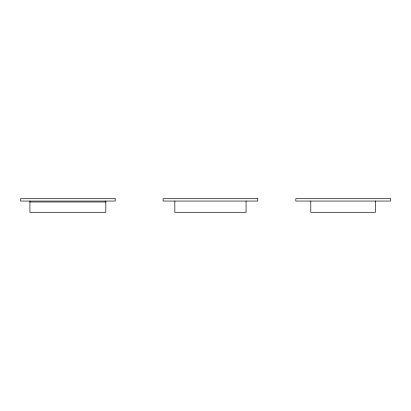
<?xml version="1.0" encoding="UTF-8"?>
<svg xmlns="http://www.w3.org/2000/svg" width="411" height="411" viewBox="0 0 411 411"><rect width="100%" height="100%" fill="white"/><g stroke="black" fill="none" stroke-linecap="round" stroke-linejoin="round"><path stroke-width="0.62" d="M29.921 201.986L105.822 201.986M375.459 201.051L375.459 212.292L310.803 212.292L310.803 201.051M246.061 201.051L246.061 212.292L174.845 212.292L174.845 201.051M105.822 201.051L105.822 212.292L29.921 212.292L29.921 201.051M115.188 198.708L20.55 198.708L20.55 201.051L115.188 201.051L115.188 198.708M257.774 198.708L163.131 198.708L163.131 201.051L257.774 201.051L257.774 198.708M390.45 198.708L295.812 198.708L295.812 201.051L390.45 201.051L390.45 198.708"/></g></svg>
